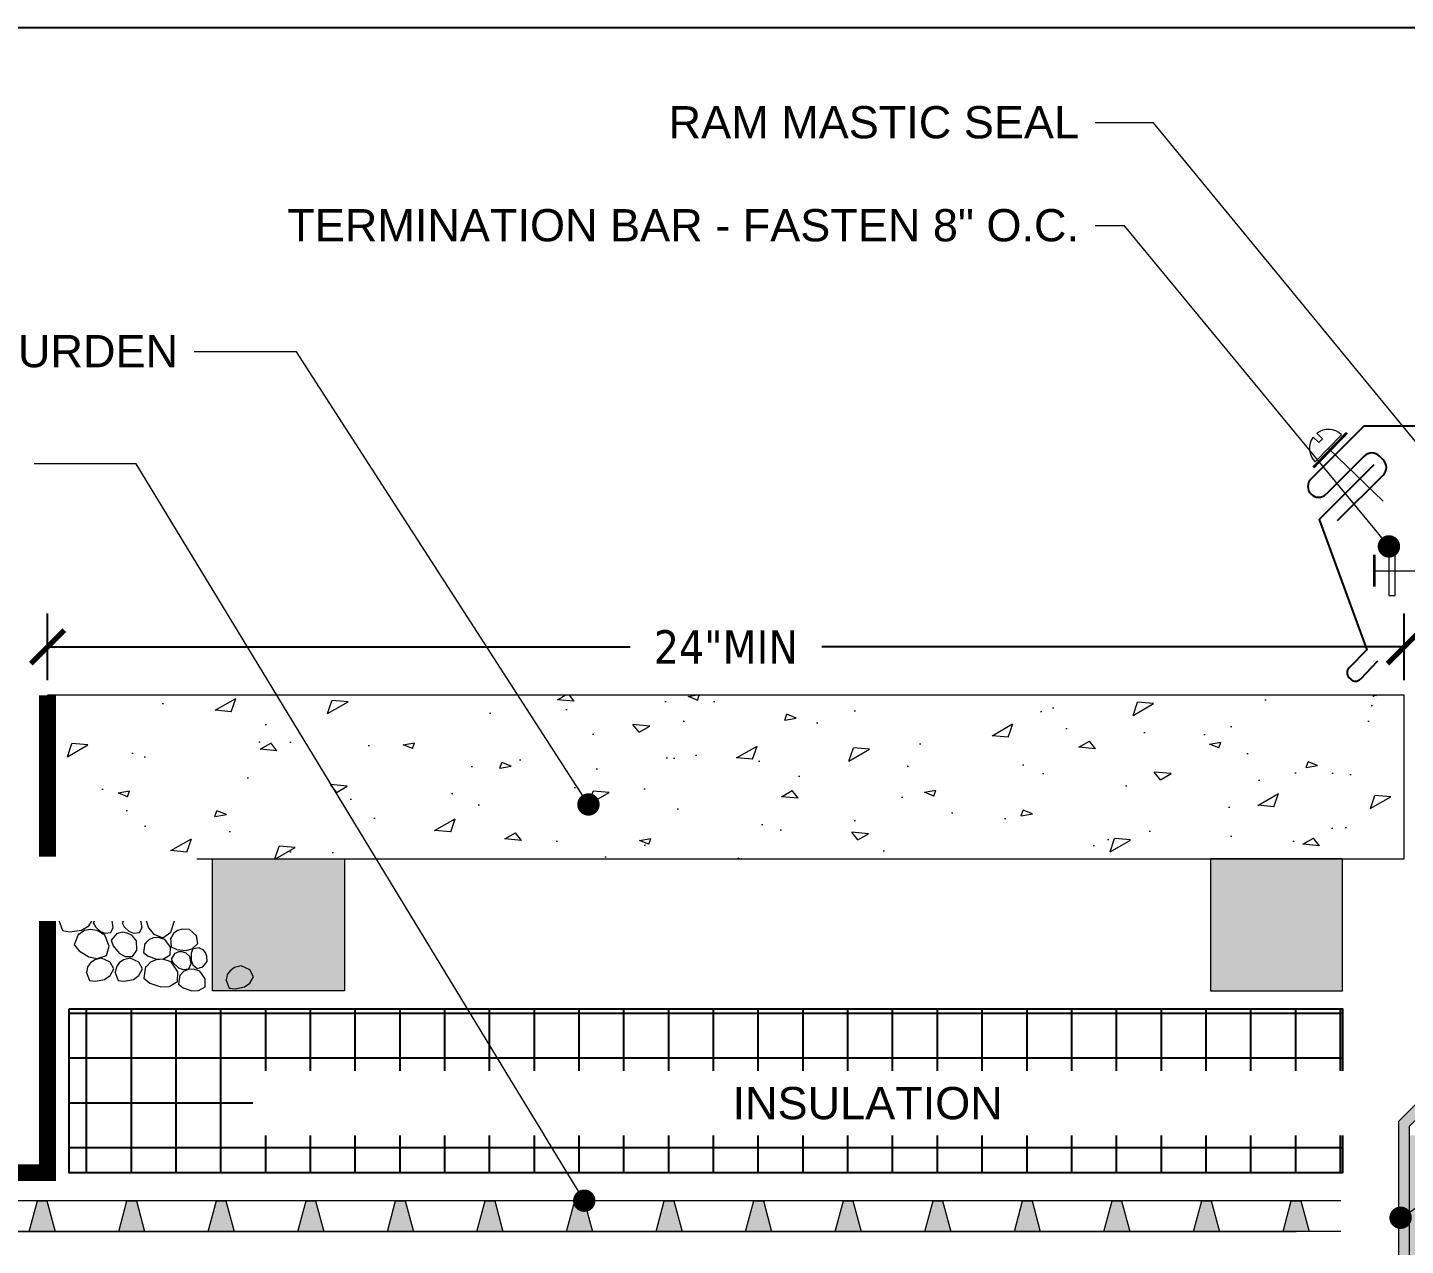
# Model space of a CAD drawing. Header units: inches. Extents: x 0 to 689, y 0 to 93.
# Drawn here: x 617.62 to 633.01, y 79.01 to 92.61 of the extents above; entities that cross this region are included whole.
import ezdxf
from ezdxf import colors
from ezdxf.entities.mleader import LeaderData, LeaderLine
from ezdxf.math import Vec2, Vec3

# ---------------------------------------------------------------- set-up
doc = ezdxf.new("R2010")
doc.units = ezdxf.units.IN
doc.header["$MEASUREMENT"] = 0
doc.linetypes.add('CENTER2', pattern=[1.125, 0.75, -0.125, 0.125, -0.125])
doc.linetypes.add('Dashed - Dense', pattern=[0.8, 0.5, -0.3])
doc.layers.get('Defpoints').update_dxf_attribs({"color": 103})
for name, color, linetype, lineweight in [('BP Dimensions', 20, 'Continuous', 0), ('BP Drainage Mat', 191, 'Continuous', 0), ('BP Others', 190, 'Continuous', 0), ('BP Primer', 2, 'Continuous', 0), ('BP Text', 20, 'Continuous', 0), ('Drainage Mat', 191, 'Continuous', 0), ('Text', 20, 'Continuous', 0)]:
    doc.layers.add(name, color=color, linetype=linetype, lineweight=lineweight)
doc.layers.add('BP Insulation Border', color=8, linetype='Continuous')
doc.layers.add('BP Insulation Foam', color=9, linetype='Continuous')
doc.layers.add('BP Metal', color=7, linetype='Continuous', true_color=0x803345)
doc.layers.add('Metal', color=7, linetype='Continuous', true_color=0x803345)
doc.layers.add('Protection Course', color=7, linetype='Dashed - Dense', lineweight=0, true_color=0x216123)
doc.styles.add('Annotative', font='tahoma.ttf')
doc.styles.get("Standard").update_dxf_attribs({"font": 'ARIALN.TTF'})
doc.dimstyles.new('Annotative', dxfattribs={"dimscale": 0, "dimtxt": 0.09375, "dimasz": 0.09375, "dimexe": 0.09375, "dimexo": 0.09375, "dimgap": 0.0625, "dimtad": 0, "dimtih": 1, "dimtoh": 1, "dimlfac": -1, "dimzin": 3, "dimdsep": 46, "dimlunit": 4, "dimtxsty": 'Annotative', "dimblk": 'ARCHTICK', "dimcen": 0.09, "dimclrd": 256, "dimclre": 256, "dimclrt": 256, "dimadec": 0, "dimazin": 2, "dimtfac": 1, "dimtix": 1, "dimtofl": 0, "dimtmove": 1, "dimatfit": 1, "dimldrblk": 'CLOSEDBLANK', "dimfxl": 1, "dimtfill": 1, "dimtolj": 1, "dimtzin": 0, "dimarcsym": 0})

# ---------------------------------------------------------------- blocks, each defined once
blk = doc.blocks.new('*U21')
at = {"layer": 'BP Drainage Mat'}
h = blk.add_hatch(color=256, dxfattribs=at)
h.dxf.hatch_style = 1
h.paths.add_polyline_path([(0.5, 0.343), (0.553, 0.343), (0.645, 0), (0.5, 0), (0.355, 0), (0.447, 0.343)])
at = {"layer": 'BP Drainage Mat', "linetype": 'Continuous'}
for points in [[(1, 0.343), (0, 0.343)], [(1, 0), (0, 0)]]:
    blk.add_lwpolyline(points, dxfattribs=at)
blk.add_lwpolyline([(0.5, 0.343), (0.553, 0.343), (0.645, 0), (0.5, 0), (0.355, 0), (0.447, 0.343)], close=True, dxfattribs=at)
blk = doc.blocks.new('*U22')
at = {"layer": 'Drainage Mat', "color": 0, "linetype": 'ByBlock', "lineweight": -2, "transparency": 16777216}
for p in [(617.284, 79.165), (618.284, 79.165), (619.284, 79.165), (620.284, 79.165), (621.284, 79.165), (622.284, 79.165), (623.284, 79.165), (624.284, 79.165), (625.284, 79.165), (626.284, 79.165), (627.284, 79.165), (628.284, 79.165), (629.284, 79.165), (630.284, 79.165), (631.284, 79.165)]:
    blk.add_blockref('*U21', p, dxfattribs=at)
blk = doc.blocks.new('_Dot')
at = {"color": 0, "linetype": 'ByBlock', "lineweight": -2}
blk.add_line((-0.5, 0), (-1, 0), dxfattribs=at)
at = {"color": 0, "linetype": 'ByBlock', "const_width": 0.5}
blk.add_lwpolyline([(-0.25, 0, 1), (0.25, 0, 1)], format="xyb", close=True, dxfattribs=at)
blk = doc.blocks.new('_ArchTick')
at = {"color": 0, "linetype": 'ByBlock', "const_width": 0.15}
blk.add_lwpolyline([(-0.5, -0.5), (0.5, 0.5)], dxfattribs=at)
blk = doc.blocks.new('*D23')
at = {"layer": 'BP Dimensions', "lineweight": -2, "transparency": 16777216}
for p, q in [((617.845, 85.322), (617.845, 86.067)), ((632.992, 85.322), (632.992, 86.067)), ((617.845, 85.692), (624.349, 85.692)), ((632.992, 85.692), (626.488, 85.692))]:
    blk.add_line(p, q, dxfattribs=at)
at = {"layer": 'Defpoints', "color": 0, "transparency": 16777216}
for p in [(632.992, 85.692), (617.845, 84.947), (632.992, 84.947)]:
    blk.add_point(p, dxfattribs=at)
at = {"layer": 'BP Dimensions', "lineweight": -2, "transparency": 16777216, "xscale": 0.375, "yscale": 0.375, "zscale": 0.375, "rotation": 180}
blk.add_blockref('_ArchTick', (617.845, 85.692), dxfattribs=at)
at = {"layer": 'BP Dimensions', "lineweight": -2, "transparency": 16777216, "xscale": 0.375, "yscale": 0.375, "zscale": 0.375}
blk.add_blockref('_ArchTick', (632.992, 85.692), dxfattribs=at)
at = {"layer": 'BP Dimensions', "transparency": 16777216, "insert": (625.419, 85.692), "char_height": 0.375, "width": 1.27636, "attachment_point": 5, "style": 'Annotative', "bg_fill": 3, "box_fill_scale": 1.25, "bg_fill_color": 256, "bg_fill_true_color": 13158600, "bg_fill_transparency": 0}
blk.add_mtext('\\A1;24"MIN', dxfattribs=at)
blk = doc.blocks.new('_ClosedBlank')
at = {"color": 0, "linetype": 'ByBlock', "lineweight": -2}
for p, q in [((-1, 0.17), (0, 0)), ((-1, 0.17), (-1, -0.17)), ((0, 0), (-1, -0.17))]:
    blk.add_line(p, q, dxfattribs=at)

msp = doc.modelspace()

# ---------------------------------------------------------------- hatches: boundary and pattern name
at = {"layer": 'BP Insulation Foam'}
h = msp.add_hatch(dxfattribs=at)
h.set_pattern_fill('NET', color=256, scale=4)
h.set_pattern_definition([(0, (-359.2201, 9.60207), (0, 0.5), []), (90, (-359.2201, 9.60207), (-0.5, 3e-17), [])])
h.paths.add_polyline_path([(618.087, 81.651), (618.087, 79.821), (632.304, 79.821), (632.304, 81.651)])
at = {"layer": 'BP Others'}
h = msp.add_hatch(dxfattribs=at)
h.set_pattern_fill('CONCRETE', color=256, scale=5.706522)
h.set_pattern_definition([(9.60285, (330.1576, 100.4197), (0.5419035, 1.607184), [0.128611, -3.097972]), (157.953, (330.2629, 100.377), (-0.5419035, -1.607184), [0.113509, -2.734193]), (71.3671, (330.2629, 100.377), (-2.639468, 1.068933), [0.067605, -1.628478]), (9.60285, (331.2388, 100.1569), (0.5419035, 1.607184), [0.128611, -3.097972]), (157.953, (331.3656, 100.1784), (-0.5419035, -1.607184), [0.113509, -2.734193]), (71.3671, (331.2388, 100.157), (-2.639468, 1.068933), [0.067605, -1.628478]), (29.9515, (332.5962, 100.426), (-2.097564, 2.676116), [0.13778, -4.15939]), (128.0897, (332.596, 100.426), (-3.723275, -2.145435), [0.10902, -3.29118]), (174.7908, (332.7156, 100.495), (2.097564, -2.676116), [0.187407, -5.657573]), (29.9515, (330.152, 101.6273), (-2.097564, 2.676116), [0.13778, -4.15939]), (128.0897, (330.152, 101.6273), (-3.723275, -2.145435), [0.10902, -3.29118]), (174.7908, (330.2712, 101.696), (2.097564, -2.676116), [0.187407, -5.657573]), (29.9515, (333.066, 102.0856), (-2.097564, 2.676116), [0.13778, -4.15939]), (128.0897, (333.066, 102.0856), (-3.723275, -2.145435), [0.10902, -3.29118]), (174.7908, (333.1855, 102.1543), (2.097564, -2.676116), [0.187407, -5.657573]), (29.9515, (331.7433, 100.908), (-2.097564, 2.676116), [0.13778, -4.15939]), (128.0897, (331.93, 100.891), (-3.723275, -2.145435), [0.10902, -3.29118]), (174.7908, (331.93, 100.891), (2.097564, -2.676116), [0.187407, -5.657573]), (29.9515, (331.3382, 99.315), (-2.097564, 2.676116), [0.13778, -4.15939]), (128.0897, (331.525, 99.298), (-3.723275, -2.145435), [0.10902, -3.29118]), (174.7908, (331.5248, 99.298), (2.097564, -2.676116), [0.187407, -5.657573]), (29.9515, (334.476, 99.906), (-2.097564, 2.676116), [0.13778, -4.15939]), (128.0897, (334.6627, 99.889), (-3.723275, -2.145435), [0.10902, -3.29118]), (174.7908, (334.6627, 99.889), (2.097564, -2.676116), [0.187407, -5.657573]), (29.9515, (333.6916, 100), (1.62571, 4.82155), [0.26361, -8.33072]), (71.3671, (333.87, 99.9837), (-5.82084, 0.53068), [0.15607, -4.93218]), (174.7908, (333.87, 99.9837), (-1.62571, -4.82155), [0.17928, -5.6657]), (29.9515, (330.7464, 99.7754), (1.62571, 4.82155), [0.263615, -8.33072]), (71.3671, (330.925, 99.759), (-5.82084, 0.53068), [0.15607, -4.93218]), (174.7908, (330.925, 99.759), (-1.62571, -4.82155), [0.17928, -5.6657]), (29.9515, (334.0955, 101.5893), (1.62571, 4.82155), [0.26361, -8.33072]), (71.3671, (334.274, 101.573), (-5.82084, 0.53068), [0.15607, -4.93218]), (174.7908, (334.274, 101.573), (-1.62571, -4.82155), [0.17928, -5.6657]), (29.9515, (331.2414, 101.3423), (1.62571, 4.82155), [0.263615, -8.33072]), (71.3671, (331.42, 101.326), (-5.82084, 0.53068), [0.15607, -4.93218]), (174.7908, (331.42, 101.326), (-1.62571, -4.82155), [0.17928, -5.6657]), (29.9515, (331.648, 102.7497), (1.62571, 4.82155), [0.263615, -8.33072]), (71.3671, (331.8266, 102.7335), (-5.82084, 0.53068), [0.15607, -4.93218]), (174.7908, (331.8266, 102.7335), (-1.62571, -4.82155), [0.17928, -5.6657]), (29.9515, (334.685, 103.2163), (1.62571, 4.82155), [0.26361, -8.33072]), (71.3671, (334.8635, 103.2), (-5.82084, 0.53068), [0.15607, -4.93218]), (174.7908, (334.8635, 103.2), (-1.62571, -4.82155), [0.17928, -5.6657]), (29.9515, (329.2405, 99.3065), (1.62571, 4.82155), [0.263615, -8.33072]), (71.3671, (329.2405, 99.3065), (-5.82084, 0.53068), [0.15607, -4.93218]), (174.7908, (329.469, 99.438), (-1.62571, -4.82155), [0.17928, -5.6657]), (29.9515, (329.591, 100.8235), (1.62571, 4.82155), [0.263615, -8.33072]), (71.3671, (329.591, 100.8235), (-5.82084, 0.53068), [0.15607, -4.93218]), (174.7908, (329.8194, 100.955), (-1.62571, -4.82155), [0.17928, -5.6657]), (29.9515, (329.848, 102.3473), (1.62571, 4.82155), [0.263615, -8.33072]), (71.3671, (329.848, 102.347), (-5.82084, 0.53068), [0.15607, -4.93218]), (174.7908, (330.0764, 102.479), (-1.62571, -4.82155), [0.17928, -5.6657]), (29.9515, (331.9048, 99.6786), (1.62571, 4.82155), [0.263615, -8.33072]), (71.3671, (331.905, 99.6786), (-5.82084, 0.53068), [0.15607, -4.93218]), (174.7908, (332.133, 99.8103), (-1.62571, -4.82155), [0.17928, -5.6657]), (29.9515, (332.4963, 101.3056), (1.62571, 4.82155), [0.263615, -8.33072]), (71.3671, (332.4963, 101.3056), (-5.82084, 0.53068), [0.15607, -4.93218]), (174.7908, (332.7247, 101.437), (-1.62571, -4.82155), [0.17928, -5.6657]), (29.9515, (332.9453, 102.8708), (1.62571, 4.82155), [0.263615, -8.33072]), (71.3671, (332.945, 102.871), (-5.82084, 0.53068), [0.15607, -4.93218]), (174.7908, (333.1737, 103.0024), (-1.62571, -4.82155), [0.17895, -5.66528]), (30, (332.156, 99.1505), (-0.678675, 4.7105), [0, -2.625]), (45, (328.656, 102.6505), (0.64009, 7.040965), [0, -1.75]), (60, (330.406, 99.8505), (-4.61817, 5.12975), [0, -0.875]), (15, (329.3562, 100.90046), (1.5544902, 0.9600444), [0, -1.4]), (75, (330.4062, 100.9005), (-1.080536, 1.376569), [0, -2.1]), (120, (332.1562, 101.6005), (-2.15149, 0.57649), [0, -1.75]), (90, (332.8562, 100.9005), (-2.1, 0.7), [0, -1.225])])
h.paths.add_polyline_path([(632.992, 83.326), (632.992, 85.153), (617.845, 85.153), (617.845, 83.326)])
for points in [[(619.686, 83.326), (621.161, 83.326), (621.161, 81.851), (619.686, 81.851)], [(632.304, 83.326), (630.829, 83.326), (630.829, 81.851), (632.304, 81.851)]]:
    msp.add_hatch(color=253, dxfattribs=at).paths.add_polyline_path(points)
at = {"layer": 'BP Primer'}
h = msp.add_hatch(dxfattribs=at)
h.set_pattern_fill('WOOD6', color=6, scale=0.2, pattern_type=2)
h.set_pattern_definition([(216.8699, (-558.185475, -11.544084), (0.5999999836, 0.4000000247), [0.1, -0.9]), (206.5651, (-558.065475, -11.60408), (-0.1999998316, -0.200000262), [0.2236068, -0.2236068]), (198.4349, (-558.065475, -11.704084), (-0.400000087, -0.1999996806), [0.1264912, -0.5059644])])
h.paths.add_polyline_path([(608.284, 76.175), (608.284, 75.425), (634.006, 75.425), (634.006, 87.188), (633.256, 87.188), (633.256, 80.634), (632.988, 80.366), (632.988, 78.8), (632.756, 78.568), (632.756, 76.675), (629.802, 76.669), (629.444, 76.488), (629.131, 76.175)])

# ---------------------------------------------------------------- linework, layer by layer
at = {"layer": 'BP Insulation Border'}
msp.add_lwpolyline([(618.087, 81.651), (632.304, 81.651), (632.304, 79.821), (618.087, 79.821)], close=True, dxfattribs=at)
at = {"layer": 'BP Metal'}
for p, q in [((631.951, 87.569), (632.545, 88.163)), ((632.545, 88.163), (634.83, 88.163)), ((632.545, 87.824), (632.121, 87.4)), ((632.757, 87.781), (632.715, 87.824))]:
    msp.add_line(p, q, dxfattribs=at)
at = {"layer": 'BP Metal', "flags": 128}
msp.add_lwpolyline([(632.653, 87.726), (632.044, 87.116), (632.576, 85.659), (632.375, 85.457, 0.414214), (632.375, 85.351), (632.394, 85.332, 0.42521), (632.502, 85.334), (632.696, 85.539)], format="xyb", dxfattribs=at)
msp.add_lwpolyline([(632.248, 87.103), (632.757, 87.612)], dxfattribs=at)
at = {"layer": 'BP Metal'}
for centre, start, end in [((632.63, 87.739), 45, 135), ((632.673, 87.697), 315, 45), ((632.036, 87.484), 135, 225), ((632.036, 87.484), 225, 315)]:
    msp.add_arc(centre, 0.12, start, end, dxfattribs=at)
at = {"layer": 'BP Others'}
for p, q in [((631.974, 88.035), (632.037, 87.974)), ((631.998, 87.761), (632.29, 88.062)), ((632.016, 88.078), (632.079, 88.017)), ((632.037, 87.974), (632.079, 88.017)), ((632.144, 87.912), (632.756, 87.319)), ((617.845, 83.326), (617.845, 85.153))]:
    msp.add_line(p, q, dxfattribs=at)
at = {"layer": 'BP Others', "linetype": 'CENTER2'}
msp.add_line((632.659, 86.544), (634.039, 86.544), dxfattribs=at)
at = {"layer": 'BP Others', "const_width": 0.03}
for points in [[(631.978, 87.697), (632.353, 88.085)], [(632.659, 86.364), (632.659, 86.724)]]:
    msp.add_lwpolyline(points, dxfattribs=at)
at = {"layer": 'BP Others'}
for points in [[(632.891, 86.815), (632.821, 86.815), (632.821, 86.268), (632.891, 86.268)], [(619.686, 83.326), (621.161, 83.326), (621.161, 81.851), (619.686, 81.851)], [(632.304, 83.326), (630.829, 83.326), (630.829, 81.851), (632.304, 81.851)]]:
    msp.add_lwpolyline(points, close=True, dxfattribs=at)
for points in [[(617.845, 83.326), (632.992, 83.326), (632.992, 85.153), (617.845, 85.153)], [(618.286, 83.158), (618.27, 83.056), (618.324, 83.014), (618.421, 82.98), (618.496, 82.984), (618.568, 83.027), (618.571, 83.113), (618.512, 83.2), (618.439, 83.223), (618.38, 83.218), (618.33, 83.197), (618.298, 83.163), (618.289, 83.152)], [(618.35, 82.965), (618.283, 82.887), (618.306, 82.823), (618.371, 82.743), (618.437, 82.707), (618.521, 82.705), (618.569, 82.777), (618.564, 82.882), (618.514, 82.939), (618.461, 82.967), (618.408, 82.975), (618.363, 82.963), (618.349, 82.959)], [(618.672, 82.965), (618.604, 82.887), (618.627, 82.823), (618.693, 82.743), (618.758, 82.707), (618.842, 82.705), (618.89, 82.777), (618.885, 82.882), (618.836, 82.939), (618.783, 82.967), (618.729, 82.975), (618.684, 82.963), (618.671, 82.959)], [(618.914, 82.949), (618.916, 82.871), (618.961, 82.848), (619.038, 82.837), (619.093, 82.85), (619.14, 82.892), (619.13, 82.956), (619.074, 83.011), (619.017, 83.018), (618.974, 83.006), (618.94, 82.984), (618.921, 82.954), (618.916, 82.945)], [(617.967, 82.648), (618.01, 82.524), (618.095, 82.509), (618.224, 82.529), (618.305, 82.577), (618.361, 82.668), (618.314, 82.766), (618.196, 82.828), (618.101, 82.811), (618.037, 82.771), (617.993, 82.718), (617.978, 82.661), (617.974, 82.643)], [(619.045, 82.829), (618.931, 82.766), (618.93, 82.68), (618.971, 82.556), (619.033, 82.484), (619.131, 82.444), (619.221, 82.507), (619.262, 82.635), (619.228, 82.725), (619.178, 82.781), (619.118, 82.815), (619.059, 82.821), (619.041, 82.822)], [(618.397, 82.678), (618.355, 82.613), (618.379, 82.568), (618.436, 82.515), (618.488, 82.495), (618.551, 82.502), (618.579, 82.56), (618.565, 82.638), (618.522, 82.676), (618.48, 82.691), (618.439, 82.691), (618.407, 82.678), (618.397, 82.673)], [(618.718, 82.678), (618.677, 82.613), (618.7, 82.568), (618.757, 82.515), (618.809, 82.495), (618.872, 82.502), (618.9, 82.56), (618.886, 82.638), (618.843, 82.676), (618.801, 82.691), (618.76, 82.691), (618.728, 82.678), (618.718, 82.673)], [(618.192, 82.489), (618.143, 82.367), (618.197, 82.3), (618.307, 82.23), (618.4, 82.213), (618.502, 82.245), (618.531, 82.35), (618.483, 82.474), (618.4, 82.524), (618.325, 82.535), (618.258, 82.524), (618.208, 82.491), (618.194, 82.481)], [(618.623, 82.496), (618.556, 82.417), (618.579, 82.353), (618.645, 82.273), (618.71, 82.237), (618.794, 82.236), (618.842, 82.307), (618.837, 82.412), (618.788, 82.47), (618.735, 82.497), (618.681, 82.506), (618.636, 82.494), (618.622, 82.489)], [(619.218, 82.445), (619.225, 82.342), (619.287, 82.313), (619.389, 82.302), (619.461, 82.322), (619.522, 82.38), (619.506, 82.465), (619.428, 82.536), (619.353, 82.542), (619.296, 82.524), (619.252, 82.493), (619.228, 82.452), (619.221, 82.44)], [(618.931, 82.383), (618.915, 82.281), (618.968, 82.239), (619.066, 82.205), (619.14, 82.209), (619.213, 82.252), (619.216, 82.338), (619.156, 82.425), (619.084, 82.447), (619.024, 82.443), (618.974, 82.422), (618.942, 82.388), (618.933, 82.377)], [(619.543, 82.332), (619.466, 82.319), (619.449, 82.271), (619.448, 82.194), (619.468, 82.141), (619.516, 82.1), (619.578, 82.118), (619.626, 82.181), (619.625, 82.238), (619.607, 82.279), (619.581, 82.31), (619.549, 82.325), (619.539, 82.329)], [(618.275, 82.063), (618.314, 81.967), (618.381, 81.959), (618.482, 81.98), (618.544, 82.022), (618.584, 82.096), (618.543, 82.171), (618.447, 82.215), (618.373, 82.197), (618.324, 82.163), (618.292, 82.119), (618.282, 82.073), (618.28, 82.059)], [(618.596, 82.063), (618.635, 81.967), (618.702, 81.959), (618.803, 81.98), (618.865, 82.022), (618.905, 82.096), (618.864, 82.171), (618.768, 82.215), (618.694, 82.197), (618.646, 82.163), (618.614, 82.119), (618.603, 82.073), (618.601, 82.059)], [(618.938, 82.122), (618.918, 81.992), (618.986, 81.939), (619.109, 81.896), (619.204, 81.902), (619.296, 81.956), (619.3, 82.065), (619.224, 82.175), (619.132, 82.204), (619.057, 82.198), (618.994, 82.171), (618.953, 82.128), (618.941, 82.115)], [(619.266, 82.273), (619.225, 82.207), (619.249, 82.163), (619.306, 82.11), (619.358, 82.09), (619.421, 82.098), (619.449, 82.156), (619.434, 82.234), (619.391, 82.271), (619.349, 82.286), (619.308, 82.286), (619.276, 82.273), (619.266, 82.268)], [(619.321, 82.029), (619.305, 81.927), (619.358, 81.885), (619.456, 81.851), (619.531, 81.855), (619.603, 81.898), (619.606, 81.984), (619.546, 82.071), (619.474, 82.093), (619.414, 82.089), (619.364, 82.068), (619.332, 82.034), (619.323, 82.023)], [(619.834, 81.978), (619.873, 81.882), (619.94, 81.874), (620.042, 81.895), (620.104, 81.937), (620.143, 82.01), (620.102, 82.086), (620.006, 82.13), (619.932, 82.112), (619.884, 82.077), (619.852, 82.034), (619.842, 81.988), (619.839, 81.974)]]:
    msp.add_lwpolyline(points, dxfattribs=at)
for start, end in [(144.1226, 225.9094), (45.9094, 127.6962)]:
    msp.add_arc((632.144, 87.912), 0.21, start, end, dxfattribs=at)
at = {"layer": 'Defpoints'}
msp.add_lwpolyline([(600.363, 92.61), (648.257, 92.61), (648.257, 69.613), (600.363, 69.613)], close=True, dxfattribs=at)
at = {"layer": 'Drainage Mat'}
msp.add_line((608.284, 79.165), (631.784, 79.165), dxfattribs=at)
at = {"layer": 'Metal', "const_width": 0.188}
msp.add_lwpolyline([(613.785, 79.821), (617.845, 79.821), (617.845, 85.153)], dxfattribs=at)

# ---------------------------------------------------------------- block references
at = {"layer": 'Drainage Mat'}
msp.add_blockref('*U22', (0, 0), dxfattribs=at)

# ---------------------------------------------------------------- leaders
at = {"layer": 'BP Text'}
ml = msp.add_multileader_mtext('Standard', dxfattribs=at)
ml.set_content('{\\fArial|b0|i0|c0|p34;RAM MASTIC SEAL}', color=256)
ml.set_leader_properties(color=256, lineweight=0)
ml.set_arrow_properties(name='DOT')
ml.build(insert=Vec2(0, 0))
ml.multileader.update_dxf_attribs({"text_left_attachment_type": 2, "text_right_attachment_type": 2, "dogleg_length": 0.36, "arrow_head_size": 0.25, "scale": 4})
ctx = ml.context
ctx.base_point, ctx.scale, ctx.char_height, ctx.arrow_head_size, ctx.landing_gap_size, ctx.plane_origin = Vec3(624.655, 91.546), 4, 0.36, 0.25, 0.18, Vec3(588.573, 100.527)
ctx.left_attachment, ctx.right_attachment, ctx.text_align_type = 2, 2, 2
notes = []
notes.append((ctx, [(1, (1, 1, 0), (630.191, 91.546), (-1, 0), 0.65, [(0, [(633.466, 87.563)], 0, [])])]))
ctx.mtext.insert, ctx.mtext.alignment, ctx.mtext.flow_direction = Vec3(629.361, 91.732), 3, 5
ml = msp.add_multileader_mtext('Standard', dxfattribs=at)
ml.set_content('{\\fArial|b0|i0|c0|p34;TERMINATION BAR - FASTEN 8" O.C.}', color=256)
ml.set_leader_properties(color=256, lineweight=0)
ml.set_arrow_properties(name='DOT')
ml.build(insert=Vec2(0, 0))
ml.multileader.update_dxf_attribs({"text_left_attachment_type": 2, "text_right_attachment_type": 2, "dogleg_length": 0.36, "arrow_head_size": 0.25, "scale": 4})
ctx = ml.context
ctx.base_point, ctx.scale, ctx.char_height, ctx.arrow_head_size, ctx.landing_gap_size, ctx.plane_origin = Vec3(620.396, 90.396), 4, 0.36, 0.25, 0.18, Vec3(581.299, 99.055)
ctx.left_attachment, ctx.right_attachment, ctx.text_align_type = 2, 2, 2
notes.append((ctx, [(1, (1, 1, 0), (629.868, 90.396), (-1, 0), 0.327, [(0, [(632.821, 86.815)], 0, [])])]))
ctx.mtext.insert, ctx.mtext.alignment, ctx.mtext.flow_direction = Vec3(629.361, 90.582), 3, 5
for ctx, leaders in notes:
    for number, flags, end, landing, length, lines in leaders:
        leader = LeaderData()
        leader.index, (leader.has_last_leader_line, leader.has_dogleg_vector, leader.attachment_direction) = number, flags
        leader.last_leader_point, leader.dogleg_vector, leader.dogleg_length = Vec3(end), Vec3(landing), length
        for number, points, colour, breaks in lines:
            line = LeaderLine()
            line.index, line.vertices, line.color, line.breaks = number, Vec3.list(points), colors.encode_raw_color(colour), breaks
            leader.lines.append(line)
        ctx.leaders.append(leader)

# ---------------------------------------------------------------- next in the draw order: dimensions: what is measured, and where the dimension line sits
at = {"layer": 'BP Dimensions'}
dim = msp.add_linear_dim(base=(632.992, 85.692), p1=(617.845, 84.947), p2=(632.992, 84.947), angle=180, text='24"MIN', dimstyle='Annotative', dxfattribs=at)
dim.commit()
dim.dimension.update_dxf_attribs({"geometry": '*D23', "text_midpoint": (625.419, 85.692)})

# ---------------------------------------------------------------- next in the draw order: leaders
at = {"layer": 'BP Text'}
ml = msp.add_multileader_mtext('Standard', dxfattribs=at)
ml.set_content('\\A1;{\\fArial|b0|i0|c0|p34;INSULATION}', color=256)
ml.set_leader_properties(color=256, lineweight=0)
ml.set_arrow_properties(name='DOT')
ml.build(insert=Vec2(0, 0))
ml.multileader.update_dxf_attribs({"text_left_attachment_type": 2, "text_right_attachment_type": 2, "dogleg_length": 0.36, "arrow_head_size": 0.25, "scale": 4})
ctx = ml.context
ctx.base_point, ctx.scale, ctx.char_height, ctx.arrow_head_size, ctx.landing_gap_size, ctx.plane_origin = Vec3(625.356, 80.592), 4, 0.36, 0.25, 0.18, Vec3(637.476, 85.448)
ctx.left_attachment, ctx.right_attachment, ctx.text_align_type = 2, 2, 1
notes = []
notes.append((ctx, [(0, (0, 0, 0), (0, 0), (1, 0), 1, [])]))
ctx.mtext.insert, ctx.mtext.width, ctx.mtext.defined_height, ctx.mtext.alignment, ctx.mtext.flow_direction = Vec3(627.001, 80.778), 3.3411, 0.273, 2, 5
ctx.mtext.has_bg_fill, ctx.mtext.bg_color, ctx.mtext.bg_scale_factor, ctx.mtext.bg_transparency, ctx.mtext.use_window_bg_color = 1, -1027028792, 1.5, 0, 1
for ctx, leaders in notes:
    for number, flags, end, landing, length, lines in leaders:
        leader = LeaderData()
        leader.index, (leader.has_last_leader_line, leader.has_dogleg_vector, leader.attachment_direction) = number, flags
        leader.last_leader_point, leader.dogleg_vector, leader.dogleg_length = Vec3(end), Vec3(landing), length
        for number, points, colour, breaks in lines:
            line = LeaderLine()
            line.index, line.vertices, line.color, line.breaks = number, Vec3.list(points), colors.encode_raw_color(colour), breaks
            leader.lines.append(line)
        ctx.leaders.append(leader)

# ---------------------------------------------------------------- next in the draw order: hatches: boundary and pattern name
at = {"layer": 'Protection Course'}
h = msp.add_hatch(dxfattribs=at)
h.set_pattern_fill('GRAVEL', color=256, scale=0.2, angle=180)
h.set_pattern_definition([(48.0127875, (-606.409475, -11.944084), (1.6, 1.8), [0.0269072, -2.66381761]), (4.9697407, (-606.391475, -11.924084), (-2.4, -0.2), [0.0461736, -4.571184952]), (312.5104471, (-606.345475, -11.920084), (-2, 2.2), [0.0325576, -3.22320652]), (87.273689, (-606.267475, -11.870084), (-0.2, -4), [0.0420476, -4.162711608]), (112.8336542, (-606.265475, -11.828084), (1, -2.4), [0.041231, -4.081874626]), (177.273689, (-606.281475, -11.790084), (4, -0.2), [0.0420476, -4.162711608]), (217.69424047, (-606.323475, -11.788084), (2.6, 2), [0.0556058, -5.50496971]), (252.2553284, (-606.367475, -11.822084), (-1.4, -4.4), [0.0524976, -5.1972643]), (301.4295656, (-606.383475, -11.872084), (1.6, -2.6), [0.04219, -4.176814622]), (355.2363583, (-606.361475, -11.908084), (-2.2, 0.2), [0.0481664, -2.360152516]), (42.3974378, (-606.313475, -11.912084), (2.4, 2.2), [0.0622896, -6.166675]), (318.8140748, (-606.465475, -11.868084), (1.4, -1.2), [0.0212602, -2.104768963]), (351.4692344, (-606.449475, -11.882084), (-2.6, 0.4), [0.0404474, -4.004302283]), (45, (-606.40947, -11.88808), (5e-17, 0.2), [0.0282842, -0.254558512]), (23.1985905, (-606.395475, -11.912084), (-1, -0.4), [0.0152316, -1.50792302]), (111.8014095, (-606.381475, -11.906084), (0.2, -0.6), [0.0215406, -1.05549236]), (210.9637565, (-606.389475, -11.886084), (-0.6, -0.4), [0.0349858, -1.13120458]), (341.565051, (-606.419475, -11.904084), (-0.4, 0.2), [0.0252982, -0.607157332]), (196.3895403, (-606.265475, -11.906084), (-2, -0.6), [0.03544, -3.50856903]), (250.346176, (-606.299475, -11.916084), (0.8, 2.2), [0.0297322, -2.94348155]), (113.1985905, (-606.419475, -11.944084), (0.4, -1), [0.030463, -1.49269162]), (163.6104597, (-606.431475, -11.916084), (2, -0.6), [0.03544, -3.50856903]), (159.4439548, (-606.265475, -11.782084), (1, -0.4), [0.034176, -1.67462475]), (114.7751406, (-606.297475, -11.770084), (1, -2.2), [0.0286356, -2.834928613]), (246.8014095, (-606.421475, -11.744084), (-0.4, -1), [0.030463, -1.49269162]), (197.3540246, (-606.433475, -11.772084), (2.6, 0.8), [0.0335262, -3.319084723]), (249.4439548, (-606.323475, -11.744084), (0.4, 1), [0.017088, -1.69171275]), (281.3099325, (-606.409475, -11.744084), (0.2, -0.8), [0.010198, -1.009605903]), (345.9637565, (-606.407475, -11.754084), (-0.6, 0.2), [0.041231, -0.783390125]), (6.009006, (-606.367475, -11.764084), (-2, -0.2), [0.03821, -3.782784635]), (123.6900675, (-606.389475, -11.868084), (0.2, -0.4), [0.0288444, -0.692265855]), (173.1572266, (-606.405475, -11.844084), (-3.4, 0.4), [0.0503588, -4.985512525]), (240.9453959, (-606.455475, -11.838084), (0.8, 1.4), [0.0205912, -2.038534828]), (270, (-606.46547, -11.85608), (0.2, -0.2), [0.012, -0.188]), (300.2564372, (-606.363475, -11.770084), (-0.8, 1.4), [0.0277848, -2.750703998]), (228.0127875, (-606.349475, -11.794084), (-1.6, -1.8), [0.0538144, -2.63691041]), (180, (-606.38547, -11.83408), (-0.2, -0.2), [0.052, -0.148]), (145.3048465, (-606.437475, -11.834084), (-2, 1.4), [0.0316228, -3.13065486]), (74.054604, (-606.463475, -11.816084), (0.2, 0.8), [0.0291204, -1.426901578]), (27.6459754, (-606.455475, -11.788084), (3.8, 2), [0.047413, -4.693894836]), (355.42607874, (-606.413475, -11.766084), (2.6, -0.2), [0.0501598, -4.96581468])])
h.paths.add_polyline_path([(632.817, 78.543), (633.05, 78.775), (633.05, 80.341), (633.317, 80.609), (633.317, 87.188), (633.195, 87.188), (633.195, 80.659), (632.927, 80.392), (632.927, 78.826), (632.695, 78.594), (632.695, 76.737), (629.802, 76.737), (629.802, 76.614), (632.817, 76.614)])

# ---------------------------------------------------------------- next in the draw order: linework, layer by layer
at = {"layer": 'Protection Course', "linetype": 'Continuous'}
msp.add_lwpolyline([(629.802, 76.614), (632.817, 76.614), (632.817, 78.543), (633.05, 78.775), (633.05, 80.341), (633.317, 80.609), (633.317, 87.188), (633.195, 87.188), (633.195, 80.659), (632.927, 80.392), (632.927, 78.826), (632.695, 78.594), (632.695, 76.737), (629.802, 76.737), (629.802, 76.614)], dxfattribs=at)

# ---------------------------------------------------------------- next in the draw order: leaders
at = {"layer": 'BP Text'}
ml = msp.add_multileader_mtext('Standard', dxfattribs=at)
ml.set_content('{\\fArial|b0|i0|c0|p34;OVERBURDEN}', color=256)
ml.set_leader_properties(color=256, lineweight=0)
ml.set_arrow_properties(name='DOT')
ml.build(insert=Vec2(0, 0))
ml.multileader.update_dxf_attribs({"text_left_attachment_type": 2, "text_right_attachment_type": 2, "dogleg_length": 0.36, "arrow_head_size": 0.25, "scale": 4})
ctx = ml.context
ctx.base_point, ctx.scale, ctx.char_height, ctx.arrow_head_size, ctx.landing_gap_size, ctx.plane_origin = Vec3(615.638, 88.989), 4, 0.36, 0.25, 0.18, Vec3(573.995, 98.208)
ctx.left_attachment, ctx.right_attachment, ctx.text_align_type = 2, 2, 2
notes = []
notes.append((ctx, [(1, (1, 1, 0), (620.623, 88.989), (-1, 0), 1.141, [(0, [(623.884, 83.933)], 0, [])])]))
ctx.mtext.insert, ctx.mtext.alignment, ctx.mtext.flow_direction = Vec3(619.302, 89.176), 3, 5
ml = msp.add_multileader_mtext('Standard', dxfattribs=at)
ml.set_content('\\A1;{\\fArial|b0|i0|c0|p34;ENGINEERED MEDIA}', color=256)
ml.set_leader_properties(color=256, lineweight=0)
ml.set_arrow_properties(name='DOT')
ml.build(insert=Vec2(0, 0))
ml.multileader.update_dxf_attribs({"text_left_attachment_type": 2, "text_right_attachment_type": 2, "dogleg_length": 0.36, "arrow_head_size": 0.25, "scale": 4})
ctx = ml.context
ctx.base_point, ctx.scale, ctx.char_height, ctx.arrow_head_size, ctx.landing_gap_size, ctx.plane_origin = Vec3(610.84, 82.687), 4, 0.36, 0.25, 0.18, Vec3(621.494, 87.84)
ctx.left_attachment, ctx.right_attachment, ctx.text_align_type = 2, 2, 1
notes.append((ctx, [(0, (0, 0, 0), (0, 0), (1, 0), 1, [])]))
ctx.mtext.insert, ctx.mtext.width, ctx.mtext.defined_height, ctx.mtext.alignment, ctx.mtext.flow_direction = Vec3(612.649, 83.17), 3.3411, 0.273, 2, 5
ctx.mtext.has_bg_fill, ctx.mtext.bg_color, ctx.mtext.bg_scale_factor, ctx.mtext.bg_transparency, ctx.mtext.use_window_bg_color = 1, -1027028792, 1.5, 0, 1
at = {"layer": 'Text'}
ml = msp.add_multileader_mtext('Standard', dxfattribs=at)
ml.set_content('{\\fArial|b0|i0|c0|p34;IF FLASHING IS EXPOSED, INSTALL RAM 306 GRANULATED FLASHING, SET\\A1; IN  BLACK PEARL \\A0;\\fArial Narrow|b0|i0|c0|p34;\\H1.08333x;®\\A1;\\fArial|b0|i0|c0|p34;\\H0.92308x; PRIMER ADHESIVE}', color=256)
ml.set_leader_properties(color=256, lineweight=0)
ml.set_arrow_properties(name='DOT')
ml.build(insert=Vec2(0, 0))
ml.multileader.update_dxf_attribs({"text_left_attachment_type": 2, "text_right_attachment_type": 2, "dogleg_length": 0.36, "arrow_head_size": 0.25, "scale": 4})
ctx = ml.context
ctx.base_point, ctx.scale, ctx.char_height, ctx.arrow_head_size, ctx.landing_gap_size, ctx.plane_origin = Vec3(641.063, 84.142), 4, 0.36, 0.25, 0.18, Vec3(649.522, 81.858)
ctx.left_attachment, ctx.right_attachment = 2, 2
notes.append((ctx, [(0, (1, 1, 0), (640.463, 84.142), (1, 0), 0.6, [(0, [(632.951, 79.318)], 0, [])])]))
ctx.mtext.insert, ctx.mtext.width, ctx.mtext.flow_direction = Vec3(641.243, 85.561), 6.99634, 5
for ctx, leaders in notes:
    for number, flags, end, landing, length, lines in leaders:
        leader = LeaderData()
        leader.index, (leader.has_last_leader_line, leader.has_dogleg_vector, leader.attachment_direction) = number, flags
        leader.last_leader_point, leader.dogleg_vector, leader.dogleg_length = Vec3(end), Vec3(landing), length
        for number, points, colour, breaks in lines:
            line = LeaderLine()
            line.index, line.vertices, line.color, line.breaks = number, Vec3.list(points), colors.encode_raw_color(colour), breaks
            leader.lines.append(line)
        ctx.leaders.append(leader)

# ---------------------------------------------------------------- next in the draw order: leaders
at = {"layer": 'BP Text'}
ml = msp.add_multileader_mtext('Standard', dxfattribs=at)
ml.set_content('{\\fArial|b0|i0|c0|p34;WATER RETENTION \\PAND DRAINAGE MAT}', color=256)
ml.set_leader_properties(color=256, lineweight=0)
ml.set_arrow_properties(name='DOT')
ml.build(insert=Vec2(0, 0))
ml.multileader.update_dxf_attribs({"text_left_attachment_type": 2, "text_right_attachment_type": 2, "dogleg_length": 0.36, "arrow_head_size": 0.25, "scale": 4})
ctx = ml.context
ctx.base_point, ctx.scale, ctx.char_height, ctx.arrow_head_size, ctx.landing_gap_size, ctx.plane_origin = Vec3(612.314, 87.739), 4, 0.36, 0.25, 0.18, Vec3(572.208, 96.958)
ctx.left_attachment, ctx.right_attachment, ctx.text_align_type = 2, 2, 2
notes = []
notes.append((ctx, [(1, (1, 1, 0), (618.835, 87.739), (-1, 0), 1.141, [(0, [(623.837, 79.508)], 0, [])])]))
ctx.mtext.insert, ctx.mtext.width, ctx.mtext.alignment, ctx.mtext.flow_direction = Vec3(617.514, 88.229), 5.94973, 3, 5
for ctx, leaders in notes:
    for number, flags, end, landing, length, lines in leaders:
        leader = LeaderData()
        leader.index, (leader.has_last_leader_line, leader.has_dogleg_vector, leader.attachment_direction) = number, flags
        leader.last_leader_point, leader.dogleg_vector, leader.dogleg_length = Vec3(end), Vec3(landing), length
        for number, points, colour, breaks in lines:
            line = LeaderLine()
            line.index, line.vertices, line.color, line.breaks = number, Vec3.list(points), colors.encode_raw_color(colour), breaks
            leader.lines.append(line)
        ctx.leaders.append(leader)

doc.saveas('drawing.dxf')
